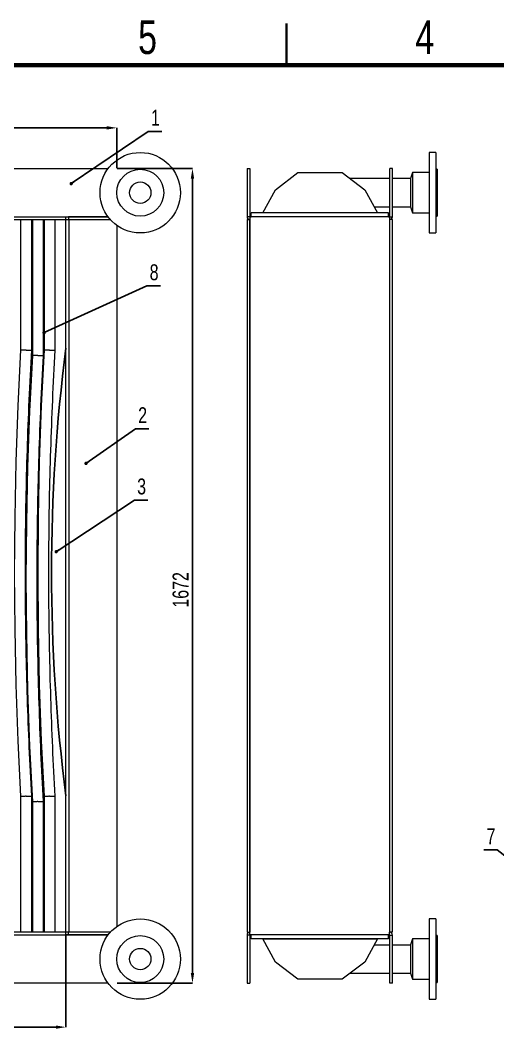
# Model space of a CAD drawing. Header units: millimetres. Extents: x 1601 to 1945, y 1403 to 1645.
# Drawn here: x 1733.3 to 1804.6, y 1494.8 to 1645.4 of the extents above; entities that cross this region are included whole.
import ezdxf

# ---------------------------------------------------------------- set-up
doc = ezdxf.new("R2010")
doc.units = ezdxf.units.MM
doc.styles.add('SLDTEXTSTYLE0', font='TXT', dxfattribs={"width": 0.75})
doc.styles.get("Standard").update_dxf_attribs({"font": 'arial.ttf'})
doc.dimstyles.new('SLDDIMSTYLE0', dxfattribs={"dimtxt": 2.38125, "dimasz": 1.5, "dimexe": 0, "dimexo": 0.0625, "dimgap": 0.595312, "dimtad": 1, "dimdec": 0, "dimlfac": 10, "dimrnd": 1e-09, "dimzin": 12, "dimdsep": 46, "dimtxsty": 'SLDTEXTSTYLE0', "dimsah": 1, "dimcen": 0.09, "dimadec": 0, "dimazin": 3, "dimtfac": 1, "dimtdec": 0, "dimtofl": 0, "dimtmove": 0, "dimatfit": 3, "dimfxl": 1, "dimfrac": 2, "dimtolj": 1, "dimtzin": 12, "dimarcsym": 0})
doc.dimstyles.new('SLDDIMSTYLE1', dxfattribs={"dimtxt": 0.18, "dimasz": 0.5, "dimexe": 0, "dimexo": 0.0625, "dimgap": 0, "dimtad": 0, "dimtih": 1, "dimtoh": 1, "dimdec": 0, "dimrnd": 1e-09, "dimzin": 0, "dimdsep": 46, "dimtxsty": 'Standard', "dimblk1": 'DOT', "dimblk2": 'DOT', "dimsah": 1, "dimcen": 0.09, "dimadec": 0, "dimazin": 0, "dimtfac": 0.5, "dimtdec": 0, "dimtofl": 0, "dimtmove": 0, "dimatfit": 3, "dimldrblk": 'DOT', "dimfxl": 1, "dimfrac": 2, "dimtolj": 1, "dimtzin": 0, "dimarcsym": 0})

# ---------------------------------------------------------------- blocks, each defined once
blk = doc.blocks.new('*D78')
at = {"color": 0, "lineweight": -2, "transparency": 16777216}
for p, q in [((1626.08, 1615.66), (1626.08, 1629.28)), ((1746.18, 1629.28), (1627.58, 1629.28)), ((1747.68, 1623.26), (1747.68, 1629.28))]:
    blk.add_line(p, q, dxfattribs=at)
at = {"color": 0, "transparency": 16777216}
for points in [[(1627.58, 1629.53), (1627.58, 1629.03), (1626.08, 1629.28)], [(1746.18, 1629.53), (1746.18, 1629.03), (1747.68, 1629.28)]]:
    blk.add_solid(points, dxfattribs=at)
at = {"layer": 'Defpoints', "color": 0, "transparency": 16777216}
for p in [(1626.08, 1629.28), (1747.68, 1623.2), (1626.08, 1615.6)]:
    blk.add_point(p, dxfattribs=at)
at = {"color": 0, "lineweight": 20, "transparency": 16777216, "insert": (1686.85, 1632.25), "char_height": 2.381, "attachment_point": 2, "style": 'SLDTEXTSTYLE0'}
blk.add_mtext('\\A1;1672', dxfattribs=at)
blk = doc.blocks.new('*D79')
at = {"color": 0, "lineweight": -2, "transparency": 16777216}
for p, q in [((1633.68, 1508.73), (1633.68, 1495.04)), ((1740.08, 1508.73), (1740.08, 1495.04)), ((1738.58, 1495.04), (1635.18, 1495.04))]:
    blk.add_line(p, q, dxfattribs=at)
at = {"color": 0, "transparency": 16777216}
for points in [[(1635.18, 1495.29), (1635.18, 1494.79), (1633.68, 1495.04)], [(1738.58, 1495.29), (1738.58, 1494.79), (1740.08, 1495.04)]]:
    blk.add_solid(points, dxfattribs=at)
at = {"layer": 'Defpoints', "color": 0, "transparency": 16777216}
for p in [(1633.68, 1508.8), (1740.08, 1508.8), (1633.68, 1495.04)]:
    blk.add_point(p, dxfattribs=at)
at = {"color": 0, "lineweight": 20, "transparency": 16777216, "insert": (1685.09, 1498.01), "char_height": 2.381, "attachment_point": 2, "style": 'SLDTEXTSTYLE0'}
blk.add_mtext('\\A1;1520', dxfattribs=at)
blk = doc.blocks.new('*D81')
at = {"color": 0, "lineweight": -2, "transparency": 16777216}
for p, q in [((1747.74, 1623.2), (1758.98, 1623.2)), ((1758.98, 1621.7), (1758.98, 1503.1)), ((1747.74, 1501.6), (1758.98, 1501.6))]:
    blk.add_line(p, q, dxfattribs=at)
at = {"color": 0, "transparency": 16777216}
for points in [[(1758.73, 1621.7), (1759.23, 1621.7), (1758.98, 1623.2)], [(1758.73, 1503.1), (1759.23, 1503.1), (1758.98, 1501.6)]]:
    blk.add_solid(points, dxfattribs=at)
at = {"layer": 'Defpoints', "color": 0, "transparency": 16777216}
for p in [(1747.68, 1623.2), (1747.68, 1501.6), (1758.98, 1501.6)]:
    blk.add_point(p, dxfattribs=at)
at = {"color": 0, "lineweight": 20, "transparency": 16777216, "insert": (1756.01, 1560.31), "char_height": 2.381, "attachment_point": 2, "rotation": 90, "style": 'SLDTEXTSTYLE0'}
blk.add_mtext('\\A1;1672', dxfattribs=at)
blk = doc.blocks.new('_DOT')
at = {"color": 0, "linetype": 'ByBlock', "lineweight": -2}
blk.add_line((-0.5, 0), (-1, 0), dxfattribs=at)
at = {"color": 0, "linetype": 'ByBlock', "const_width": 0.5}
blk.add_lwpolyline([(-0.25, 0, 1), (0.25, 0, 1)], format="xyb", close=True, dxfattribs=at)

msp = doc.modelspace()

# ---------------------------------------------------------------- linework, layer by layer
at = {"color": 7, "linetype": 'Continuous', "lineweight": 35}
for p, q in [((1773.02, 1644.85), (1773.02, 1638.64)), ((1773.02, 1638.64), (1773.02, 1644.85))]:
    msp.add_line(p, q, dxfattribs=at)
at = {"color": 7, "linetype": 'Continuous', "lineweight": 70}
msp.add_line((1607.43, 1638.64), (1938.6, 1638.64), dxfattribs=at)
for p, q in [((1752.38, 1628.76), (1754.39, 1628.76)), ((1752.18, 1605.68), (1754.19, 1605.68)), ((1750.46, 1584.35), (1752.47, 1584.35)), ((1750.31, 1573.71), (1752.32, 1573.71)), ((1802.48, 1521.5), (1804.49, 1521.5))]:
    msp.add_line(p, q)
at = {"lineweight": 20}
for p, q in [((1795.33, 1625.6), (1794.33, 1625.6)), ((1794.33, 1625.6), (1794.33, 1613.6)), ((1795.33, 1625.6), (1795.33, 1613.6)), ((1626.08, 1623.2), (1746.38, 1623.2)), ((1767.13, 1623.2), (1767.13, 1616.02)), ((1767.13, 1623.2), (1767.53, 1623.2)), ((1767.53, 1623.2), (1767.53, 1616.02)), ((1788.43, 1616.02), (1788.43, 1623.2)), ((1788.83, 1623.2), (1788.43, 1623.2)), ((1788.83, 1616.02), (1788.83, 1623.2)), ((1795.53, 1623.1), (1795.33, 1623.1)), ((1795.53, 1623.1), (1795.53, 1616.1)), ((1771.36, 1620.04), (1774.72, 1622.6)), ((1774.72, 1622.6), (1781.35, 1622.6)), ((1781.35, 1622.6), (1784.71, 1620.04)), ((1788.43, 1621.7), (1782.52, 1621.7)), ((1791.53, 1621.7), (1788.83, 1621.7)), ((1791.83, 1622.6), (1791.53, 1621.71)), ((1791.53, 1621.71), (1791.53, 1617.49)), ((1794.33, 1622.6), (1791.83, 1622.6)), ((1791.83, 1622.6), (1791.83, 1616.6)), ((1769.48, 1616.6), (1771.36, 1620.04)), ((1784.71, 1620.04), (1786.59, 1616.6)), ((1786.1, 1617.49), (1788.43, 1617.49)), ((1788.83, 1617.49), (1791.53, 1617.49)), ((1791.53, 1617.49), (1791.83, 1616.6)), ((1633.68, 1616.02), (1740.08, 1616.02)), ((1633.68, 1615.6), (1740.08, 1615.6)), ((1733.32, 1615.6), (1733.32, 1596.12)), ((1734.93, 1615.6), (1734.93, 1596.07)), ((1735.07, 1615.6), (1735.07, 1595.32)), ((1736.68, 1615.6), (1736.68, 1595.27)), ((1736.82, 1615.6), (1736.82, 1596.12)), ((1738.43, 1615.6), (1738.43, 1596.07)), ((1740.08, 1616.02), (1746.36, 1616.02)), ((1740.08, 1615.6), (1740.08, 1616.02)), ((1740.08, 1616), (1740.48, 1616)), ((1740.08, 1509.2), (1740.08, 1615.6)), ((1740.08, 1615.6), (1740.5, 1615.6)), ((1746.38, 1616), (1740.48, 1616)), ((1740.48, 1616), (1740.48, 1615.6)), ((1740.5, 1615.6), (1740.5, 1509.2)), ((1740.5, 1615.6), (1746.7, 1615.6)), ((1767.53, 1616.02), (1767.13, 1616.02)), ((1767.13, 1615.6), (1767.53, 1615.6)), ((1767.13, 1615.6), (1767.13, 1509.2)), ((1767.53, 1615.6), (1767.53, 1509.2)), ((1767.55, 1615.6), (1767.53, 1615.6)), ((1767.55, 1616), (1767.73, 1616)), ((1767.55, 1616), (1767.55, 1615.6)), ((1767.55, 1509.2), (1767.55, 1615.6)), ((1767.73, 1616), (1767.73, 1616.6)), ((1788.23, 1616.6), (1767.73, 1616.6)), ((1788.23, 1616), (1767.73, 1616)), ((1786.59, 1616.6), (1769.48, 1616.6)), ((1788.23, 1616), (1788.23, 1616.6)), ((1788.23, 1616), (1788.41, 1616)), ((1788.41, 1616), (1788.41, 1615.6)), ((1788.43, 1615.6), (1788.41, 1615.6)), ((1788.41, 1615.6), (1788.41, 1509.2)), ((1788.43, 1616.02), (1788.83, 1616.02)), ((1788.83, 1615.6), (1788.43, 1615.6)), ((1788.43, 1509.2), (1788.43, 1615.6)), ((1788.83, 1509.2), (1788.83, 1615.6)), ((1791.83, 1616.6), (1794.33, 1616.6)), ((1795.33, 1616.1), (1795.53, 1616.1)), ((1747.68, 1614.72), (1747.68, 1510.07)), ((1794.33, 1613.6), (1795.33, 1613.6)), ((1733.32, 1529.47), (1733.32, 1509.2)), ((1734.93, 1529.52), (1734.93, 1509.2)), ((1735.07, 1528.67), (1735.07, 1509.2)), ((1736.68, 1528.72), (1736.68, 1509.2)), ((1736.82, 1529.47), (1736.82, 1509.2)), ((1738.43, 1529.52), (1738.43, 1509.2)), ((1795.33, 1511.2), (1794.33, 1511.2)), ((1794.33, 1511.2), (1794.33, 1506.3)), ((1795.33, 1511.2), (1795.33, 1506.3)), ((1740.08, 1509.2), (1633.68, 1509.2)), ((1740.08, 1508.78), (1633.68, 1508.78)), ((1740.5, 1509.2), (1740.08, 1509.2)), ((1740.08, 1508.78), (1740.08, 1509.2)), ((1740.48, 1508.8), (1740.08, 1508.8)), ((1746.36, 1508.78), (1740.08, 1508.78)), ((1740.48, 1508.8), (1740.48, 1509.2)), ((1746.38, 1508.8), (1740.48, 1508.8)), ((1746.7, 1509.2), (1740.5, 1509.2)), ((1767.13, 1509.2), (1767.53, 1509.2)), ((1767.13, 1508.78), (1767.13, 1501.6)), ((1767.53, 1508.78), (1767.13, 1508.78)), ((1767.53, 1509.2), (1767.55, 1509.2)), ((1767.53, 1508.78), (1767.53, 1501.6)), ((1767.55, 1508.8), (1767.55, 1509.2)), ((1767.73, 1508.8), (1767.55, 1508.8)), ((1767.73, 1508.2), (1767.73, 1508.8)), ((1788.23, 1508.8), (1767.73, 1508.8)), ((1788.23, 1508.2), (1788.23, 1508.8)), ((1788.41, 1508.8), (1788.23, 1508.8)), ((1788.41, 1509.2), (1788.43, 1509.2)), ((1788.41, 1508.8), (1788.41, 1509.2)), ((1788.83, 1509.2), (1788.43, 1509.2)), ((1788.43, 1501.6), (1788.43, 1508.78)), ((1788.43, 1508.78), (1788.83, 1508.78)), ((1788.83, 1501.6), (1788.83, 1508.78)), ((1795.53, 1508.7), (1795.33, 1508.7)), ((1795.53, 1508.7), (1795.53, 1505.84)), ((1788.23, 1508.2), (1767.73, 1508.2)), ((1771.36, 1504.76), (1769.48, 1508.2)), ((1769.48, 1508.2), (1786.59, 1508.2)), ((1786.59, 1508.2), (1784.71, 1504.76)), ((1788.43, 1507.3), (1786.1, 1507.3)), ((1791.53, 1507.3), (1788.83, 1507.3)), ((1791.83, 1508.2), (1791.53, 1507.31)), ((1791.53, 1507.31), (1791.53, 1505.58)), ((1794.33, 1508.2), (1791.83, 1508.2)), ((1791.83, 1508.2), (1791.83, 1505.75)), ((1791.83, 1505.75), (1791.83, 1502.2)), ((1794.33, 1506.3), (1794.33, 1499.2)), ((1795.33, 1506.3), (1795.33, 1499.2)), ((1795.53, 1505.84), (1795.53, 1501.7)), ((1774.72, 1502.2), (1771.36, 1504.76)), ((1784.71, 1504.76), (1781.35, 1502.2)), ((1791.53, 1505.58), (1791.53, 1503.09)), ((1782.52, 1503.09), (1788.43, 1503.09)), ((1788.83, 1503.09), (1791.53, 1503.09)), ((1791.53, 1503.09), (1791.83, 1502.2)), ((1746.38, 1501.6), (1626.08, 1501.6)), ((1767.13, 1501.6), (1767.53, 1501.6)), ((1781.35, 1502.2), (1774.72, 1502.2)), ((1788.83, 1501.6), (1788.43, 1501.6)), ((1791.83, 1502.2), (1794.33, 1502.2)), ((1795.33, 1501.7), (1795.53, 1501.7)), ((1794.33, 1499.2), (1795.33, 1499.2))]:
    msp.add_line(p, q, dxfattribs=at)
at = {"lineweight": 20, "flags": 128}
for points in [[(1733.32, 1596.12), (1732.9, 1587.79), (1732.61, 1579.46), (1732.43, 1571.13), (1732.37, 1562.8), (1732.43, 1554.46), (1732.61, 1546.13), (1732.9, 1537.8), (1733.32, 1529.47)], [(1736.82, 1596.12), (1736.4, 1587.79), (1736.11, 1579.46), (1735.93, 1571.13), (1735.87, 1562.8), (1735.93, 1554.46), (1736.11, 1546.13), (1736.4, 1537.8), (1736.82, 1529.47)], [(1735.07, 1595.32), (1734.65, 1586.99), (1734.36, 1578.66), (1734.18, 1570.33), (1734.12, 1562), (1734.18, 1553.66), (1734.36, 1545.33), (1734.65, 1537), (1735.07, 1528.67)]]:
    msp.add_lwpolyline(points, dxfattribs=at)
msp.add_lwpolyline([(1740.08, 1596.38, 0.064213), (1740.08, 1529.57, -0.363494)], format="xyb")
at = {"lineweight": 20}
for centre, radius in [((1751.18, 1619.6), 6), ((1751.18, 1619.6), 3.5), ((1751.18, 1619.6), 1.6), ((1751.18, 1505.2), 6), ((1751.18, 1505.2), 3.5), ((1751.18, 1505.2), 1.6)]:
    msp.add_circle(centre, radius, dxfattribs=at)
for centre, radius, start, end in [((1767.55, 1616.02), 0.42, 180, 270), ((1767.55, 1616.02), 0.02, 180, 270), ((1788.41, 1616.02), 0.42, 270, 0), ((1788.41, 1616.02), 0.02, 270, 0), ((1767.55, 1508.78), 0.42, 90, 180), ((1767.55, 1508.78), 0.02, 90, 180), ((1788.41, 1508.78), 0.42, 360, 90), ((1788.41, 1508.78), 0.02, 0, 90)]:
    msp.add_arc(centre, radius, start, end, dxfattribs=at)
for points, knots in [([(1734.13, 1596.09), (1734.12, 1596.09), (1734.06, 1596.1), (1733.91, 1596.1), (1733.69, 1596.11), (1733.48, 1596.11), (1733.34, 1596.12), (1733.33, 1596.12), (1733.32, 1596.12)], [0, 0, 0, 0, 0.005965, 0.141451, 0.356227, 0.570843, 0.78542, 1, 1, 1, 1]), ([(1734.93, 1596.07), (1734.8, 1593.59), (1734.54, 1588.62), (1734.26, 1581.17), (1734.07, 1573.72), (1733.98, 1566.26), (1733.98, 1558.84), (1734.08, 1551.48), (1734.27, 1544.15), (1734.54, 1536.83), (1734.8, 1531.96), (1734.93, 1529.52)], [0, 0, 0, 0, 0.1120016, 0.2240007, 0.3360005, 0.4480001, 0.5599997, 0.6699995, 0.7799993, 0.8899981, 1, 1, 1, 1]), ([(1734.13, 1596.09), (1734.13, 1596.09), (1734.14, 1596.09), (1734.25, 1596.09), (1734.4, 1596.09), (1734.6, 1596.08), (1734.77, 1596.08), (1734.91, 1596.07), (1734.92, 1596.07), (1734.93, 1596.07)], [0, 0, 0, 0, 0.005967, 0.0354655, 0.2501341, 0.3563112, 0.5709008, 0.7854482, 1, 1, 1, 1]), ([(1737.63, 1596.09), (1737.62, 1596.09), (1737.56, 1596.1), (1737.41, 1596.1), (1737.19, 1596.11), (1736.98, 1596.11), (1736.84, 1596.12), (1736.83, 1596.12), (1736.82, 1596.12)], [0, 0, 0, 0, 0.0059654, 0.141451, 0.3562272, 0.5708436, 0.7854196, 1, 1, 1, 1]), ([(1738.43, 1596.07), (1738.3, 1593.59), (1738.04, 1588.62), (1737.76, 1581.17), (1737.57, 1573.72), (1737.48, 1566.26), (1737.48, 1558.84), (1737.58, 1551.48), (1737.77, 1544.15), (1738.04, 1536.83), (1738.3, 1531.96), (1738.43, 1529.52)], [0, 0, 0, 0, 0.112002, 0.224001, 0.336, 0.448, 0.56, 0.669999, 0.779999, 0.889998, 1, 1, 1, 1]), ([(1737.63, 1596.09), (1737.63, 1596.09), (1737.64, 1596.09), (1737.75, 1596.09), (1737.9, 1596.09), (1738.1, 1596.08), (1738.27, 1596.08), (1738.41, 1596.07), (1738.42, 1596.07), (1738.43, 1596.07)], [0, 0, 0, 0, 0.005967, 0.0354655, 0.250134, 0.3563132, 0.5709009, 0.7854483, 1, 1, 1, 1]), ([(1735.88, 1595.29), (1735.87, 1595.29), (1735.81, 1595.3), (1735.66, 1595.3), (1735.44, 1595.31), (1735.23, 1595.31), (1735.09, 1595.32), (1735.08, 1595.32), (1735.07, 1595.32)], [0, 0, 0, 0, 0.0059678, 0.1414519, 0.3562286, 0.5708472, 0.7854237, 1, 1, 1, 1]), ([(1736.68, 1595.27), (1736.55, 1592.79), (1736.29, 1587.82), (1736.01, 1580.37), (1735.82, 1572.92), (1735.73, 1565.46), (1735.73, 1558.04), (1735.83, 1550.68), (1736.02, 1543.35), (1736.29, 1536.03), (1736.55, 1531.16), (1736.68, 1528.72)], [0, 0, 0, 0, 0.112002, 0.224001, 0.336, 0.448, 0.56, 0.669999, 0.779999, 0.889998, 1, 1, 1, 1]), ([(1735.88, 1595.29), (1735.88, 1595.29), (1735.89, 1595.29), (1736, 1595.29), (1736.15, 1595.29), (1736.35, 1595.28), (1736.52, 1595.28), (1736.66, 1595.27), (1736.67, 1595.27), (1736.68, 1595.27)], [0, 0, 0, 0, 0.005967, 0.035463, 0.250133, 0.356313, 0.570903, 0.785452, 1, 1, 1, 1]), ([(1734.13, 1529.5), (1734.12, 1529.5), (1734.06, 1529.5), (1733.91, 1529.49), (1733.69, 1529.48), (1733.48, 1529.48), (1733.34, 1529.47), (1733.33, 1529.47), (1733.32, 1529.47)], [0, 0, 0, 0, 0.005965, 0.141451, 0.356227, 0.570843, 0.78542, 1, 1, 1, 1]), ([(1734.13, 1529.5), (1734.13, 1529.5), (1734.14, 1529.5), (1734.25, 1529.5), (1734.4, 1529.5), (1734.6, 1529.51), (1734.77, 1529.52), (1734.91, 1529.52), (1734.92, 1529.52), (1734.93, 1529.52)], [0, 0, 0, 0, 0.005967, 0.035465, 0.250134, 0.356311, 0.570901, 0.785448, 1, 1, 1, 1]), ([(1735.88, 1528.7), (1735.87, 1528.7), (1735.81, 1528.7), (1735.66, 1528.69), (1735.44, 1528.68), (1735.23, 1528.68), (1735.09, 1528.67), (1735.08, 1528.67), (1735.07, 1528.67)], [0, 0, 0, 0, 0.0059678, 0.1414519, 0.3562286, 0.5708473, 0.7854237, 1, 1, 1, 1]), ([(1735.88, 1528.7), (1735.88, 1528.7), (1735.89, 1528.7), (1736, 1528.7), (1736.15, 1528.7), (1736.35, 1528.71), (1736.52, 1528.72), (1736.66, 1528.72), (1736.67, 1528.72), (1736.68, 1528.72)], [0, 0, 0, 0, 0.005967, 0.035463, 0.250133, 0.356313, 0.570903, 0.785452, 1, 1, 1, 1]), ([(1737.63, 1529.5), (1737.62, 1529.5), (1737.56, 1529.5), (1737.41, 1529.49), (1737.19, 1529.48), (1736.98, 1529.48), (1736.84, 1529.47), (1736.83, 1529.47), (1736.82, 1529.47)], [0, 0, 0, 0, 0.005965, 0.141451, 0.356227, 0.570844, 0.78542, 1, 1, 1, 1]), ([(1737.63, 1529.5), (1737.63, 1529.5), (1737.64, 1529.5), (1737.75, 1529.5), (1737.9, 1529.5), (1738.1, 1529.51), (1738.27, 1529.52), (1738.41, 1529.52), (1738.42, 1529.52), (1738.43, 1529.52)], [0, 0, 0, 0, 0.005967, 0.035465, 0.250134, 0.356313, 0.570901, 0.785448, 1, 1, 1, 1])]:
    msp.add_open_spline(points, degree=3, knots=knots, dxfattribs=at)

# ---------------------------------------------------------------- texts
at = {"color": 7, "linetype": 'Continuous', "lineweight": 0, "char_height": 5.05, "attachment_point": 2, "style": 'SLDTEXTSTYLE0'}
for s, insert in [('5', (1752.27, 1645.35)), ('4', (1793.67, 1645.35))]:
    msp.add_mtext(s, dxfattribs=dict(at, insert=insert))
at = {"color": 0, "linetype": 'Continuous', "lineweight": 0, "char_height": 2.38, "attachment_point": 2, "style": 'SLDTEXTSTYLE0'}
for s, insert in [('1', (1753.45, 1631.98)), ('8', (1753.25, 1608.91)), ('2', (1751.53, 1587.58)), ('3', (1751.38, 1576.94)), ('7', (1803.55, 1524.73))]:
    msp.add_mtext(s, dxfattribs=dict(at, insert=insert))

# ---------------------------------------------------------------- dimensions: what is measured, and where the dimension line sits
at = {"lineweight": 20}
for base, p1, p2, text, picture, middle in [((1626.08, 1629.28), (1747.68, 1623.2), (1626.08, 1615.6), '1672', '*D78', (1686.85, 1629.28)), ((1633.68, 1495.04), (1740.08, 1508.8), (1633.68, 1508.8), '1520', '*D79', (1685.09, 1495.04))]:
    dim = msp.add_linear_dim(base=base, p1=p1, p2=p2, text=text, dimstyle='SLDDIMSTYLE0', dxfattribs=at)
    dim.commit()
    dim.dimension.update_dxf_attribs({"geometry": picture, "text_midpoint": middle, "dimtype": 160})
dim = msp.add_linear_dim(base=(1758.98, 1501.6), p1=(1747.68, 1623.2), p2=(1747.68, 1501.6), angle=90, text='1672', dimstyle='SLDDIMSTYLE0', dxfattribs=at)
dim.commit()
dim.dimension.update_dxf_attribs({"geometry": '*D81', "text_midpoint": (1758.98, 1560.31), "dimtype": 160})

# ---------------------------------------------------------------- leaders
for points in [[(1740.87, 1620.95), (1752.38, 1628.76)], [(1736.82, 1598.71), (1752.18, 1605.68)], [(1743.08, 1579.19), (1750.46, 1584.35)], [(1738.63, 1566.01), (1750.31, 1573.71)], [(1813.34, 1514.48), (1804.49, 1521.5)]]:
    msp.add_leader(points, dimstyle='SLDDIMSTYLE1', dxfattribs=at)

doc.saveas('drawing.dxf')
